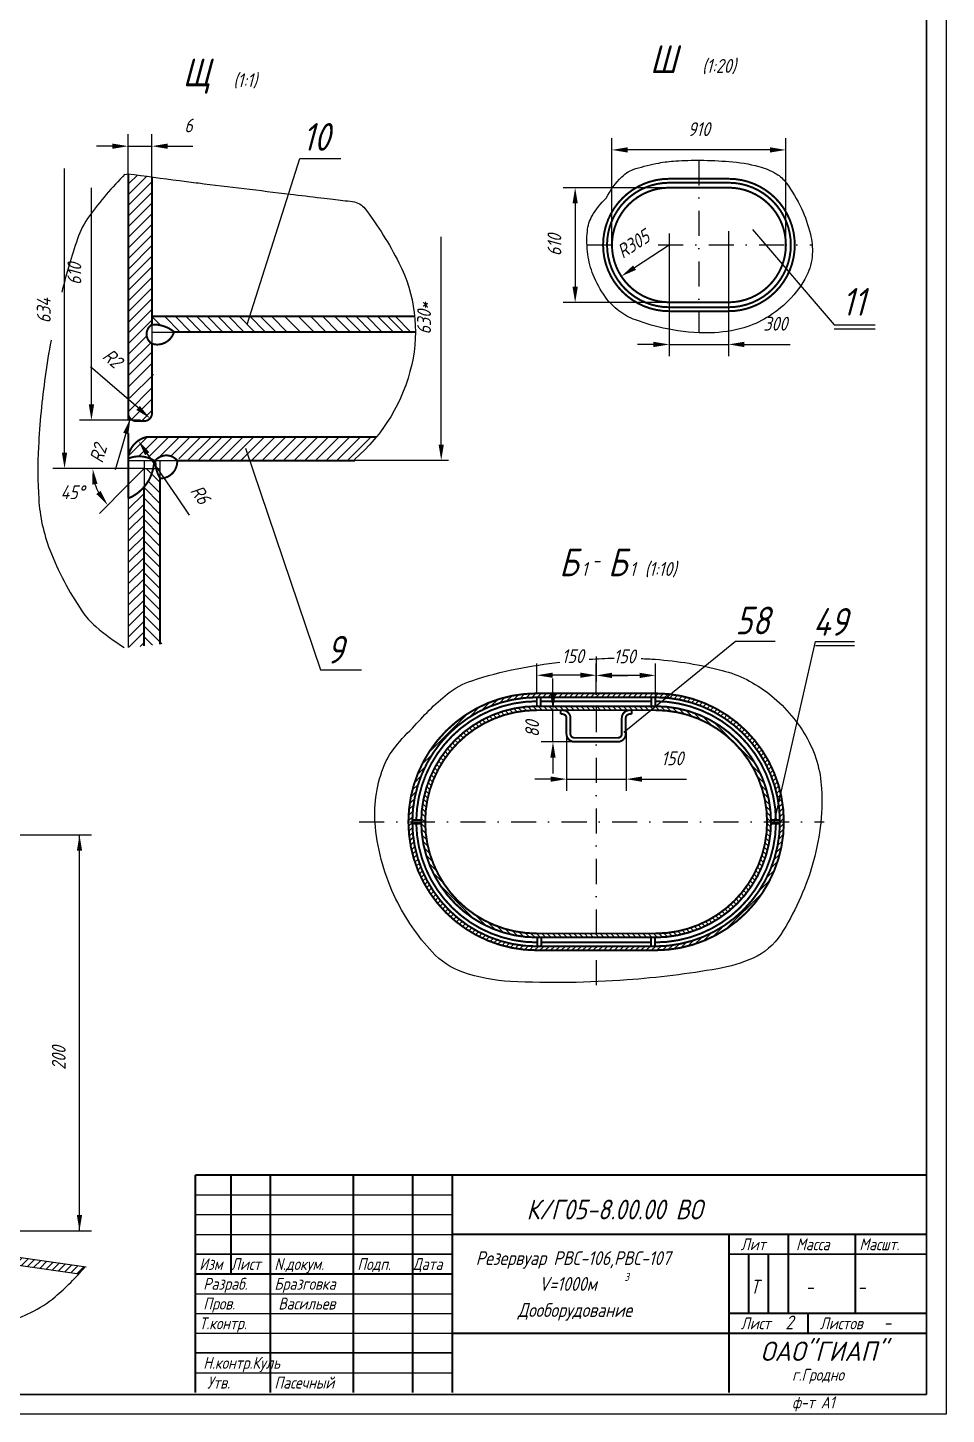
# Model space of a CAD drawing. Extents: x 626 to 1905, y 563 to 1774.
# Drawn here: x 1235.3 to 1467.7, y 563.2 to 914 of the extents above; entities that cross this region are included whole.
import ezdxf
from ezdxf.enums import TextEntityAlignment as Align

# ---------------------------------------------------------------- set-up
doc = ezdxf.new("R2010")
doc.units = 0
doc.header["$LTSCALE"] = 0.5
doc.header["$MEASUREMENT"] = 0
doc.linetypes.add('DASHDOT', pattern=[25.4, 12.7, -6.35, 0, -6.35])
doc.layers.get('0').update_dxf_attribs({"linetype": 'CONTINUOUS'})
doc.layers.get('DEFPOINTS').update_dxf_attribs({"linetype": 'CONTINUOUS'})
doc.styles.add('ROMANC', font='romanc', dxfattribs={"width": 0.8, "oblique": 15, "height": 3.5})
doc.dimstyles.get("Standard").update_dxf_attribs({"dimtxt": 0.18, "dimasz": 0.18, "dimexe": 0.18, "dimexo": 0.0625, "dimgap": 0.09, "dimtad": 0, "dimtih": 1, "dimtoh": 1, "dimdec": 4, "dimzin": 0, "dimtxsty": 'STANDARD', "dimcen": 0.09, "dimazin": 3, "dimtfac": 1, "dimtdec": 4, "dimtofl": 0, "dimtmove": 0, "dimatfit": 3, "dimtolj": 1, "dimtzin": 0})

# ---------------------------------------------------------------- blocks, each defined once
blk = doc.blocks.new('*D90')
at = {"color": 0, "linetype": 'BYBLOCK'}
for p, q in [((1169.28, 636.11), (1169.28, 608.02)), ((1184.28, 636.11), (1184.28, 608.02)), ((1165.28, 611.02), (1161.28, 611.02)), ((1169.28, 611.02), (1184.28, 611.02)), ((1188.28, 611.02), (1192.28, 611.02)), ((1192.28, 611.02), (1199.89, 611.02))]:
    blk.add_line(p, q, dxfattribs=at)
for points in [[(1165.28, 611.69), (1165.28, 610.35), (1169.28, 611.02)], [(1188.28, 611.69), (1188.28, 610.35), (1184.28, 611.02)]]:
    blk.add_solid(points, dxfattribs=at)
at = {"layer": 'DEFPOINTS', "color": 0, "linetype": 'BYBLOCK'}
for p in [(1169.28, 636.11), (1184.28, 636.11), (1184.28, 611.02)]:
    blk.add_point(p, dxfattribs=at)
at = {"color": 0, "linetype": 'BYBLOCK', "style": 'ROMANC', "oblique": 15, "width": 0.8}
blk.add_text('300', height=3.5, dxfattribs=at).set_placement((1196.14, 614.52), align=Align.CENTER)
blk = doc.blocks.new('*X119')
at = {"color": 0}
for p, q in [((1222.22, 652.87), (1222.71, 653.37)), ((1222.52, 651.37), (1224.29, 653.14)), ((1224.09, 651.15), (1225.86, 652.92)), ((1225.66, 650.93), (1227.43, 652.7)), ((1227.24, 650.7), (1229.01, 652.47)), ((1228.81, 650.48), (1230.58, 652.25)), ((1230.38, 650.26), (1232.15, 652.03)), ((1231.95, 650.03), (1233.72, 651.8)), ((1233.53, 649.81), (1235.3, 651.58)), ((1235.1, 649.59), (1236.87, 651.36)), ((1236.67, 649.36), (1238.44, 651.13)), ((1238.24, 649.14), (1240.01, 650.91)), ((1239.82, 648.92), (1241.59, 650.69)), ((1241.39, 648.69), (1243.16, 650.46)), ((1242.96, 648.47), (1244.73, 650.24)), ((1244.54, 648.25), (1246.3, 650.02)), ((1246.11, 648.02), (1247.88, 649.79)), ((1247.68, 647.8), (1249.45, 649.57)), ((1249.25, 647.58), (1251.02, 649.34)), ((1250.83, 647.35), (1252.59, 649.12)), ((1252.4, 647.13), (1254.17, 648.9)), ((1253.97, 646.91), (1255.74, 648.67)), ((1255.54, 646.68), (1257.31, 648.45)), ((1257.12, 646.46), (1258.89, 648.23)), ((1258.69, 646.24), (1260.46, 648)), ((1260.26, 646.01), (1262.03, 647.78)), ((1261.83, 645.79), (1263.6, 647.56)), ((1263.41, 645.57), (1265.18, 647.33)), ((1264.98, 645.34), (1266.75, 647.11)), ((1266.55, 645.12), (1268.32, 646.89)), ((1268.12, 644.89), (1269.89, 646.66)), ((1269.7, 644.67), (1271.47, 646.44))]:
    blk.add_line(p, q, dxfattribs=at)
blk = doc.blocks.new('*D166')
at = {"color": 0, "linetype": 'BYBLOCK'}
for p, q in [((970.43, 699.79), (966.16, 703.5)), ((978.18, 693.05), (970.43, 699.79))]:
    blk.add_line(p, q, dxfattribs=at)
blk.add_solid([(977.74, 692.55), (978.62, 693.56), (981.2, 690.43)], dxfattribs=at)
at = {"layer": 'DEFPOINTS', "color": 0, "linetype": 'BYBLOCK'}
for p in [(979.69, 691.74), (981.2, 690.43)]:
    blk.add_point(p, dxfattribs=at)
at = {"color": 0, "linetype": 'BYBLOCK', "style": 'ROMANC', "oblique": 15, "width": 0.8}
blk.add_text('R2', height=3.5, rotation=319.0042, dxfattribs=at).set_placement((970.55, 704.32), align=Align.CENTER)
blk = doc.blocks.new('*D167')
at = {"color": 0, "linetype": 'BYBLOCK'}
for p, q in [((980.49, 681.49), (987.99, 670.54)), ((987.99, 670.54), (991.13, 665.95))]:
    blk.add_line(p, q, dxfattribs=at)
blk.add_solid([(979.94, 681.11), (981.04, 681.87), (978.23, 684.79)], dxfattribs=at)
at = {"layer": 'DEFPOINTS', "color": 0, "linetype": 'BYBLOCK'}
for p in [(978.23, 684.79), (981.62, 679.84)]:
    blk.add_point(p, dxfattribs=at)
at = {"color": 0, "linetype": 'BYBLOCK', "style": 'ROMANC', "oblique": 15, "width": 0.8}
blk.add_text('R6', height=3.5, rotation=304.4027, dxfattribs=at).set_placement((992.48, 670.18), align=Align.CENTER)
blk = doc.blocks.new('*D190')
at = {"color": 0, "linetype": 'BYBLOCK'}
for p, q in [((1354.57, 874.76), (1354.57, 884.74)), ((1360.61, 873.95), (1360.61, 884.74)), ((1350.57, 881.74), (1346.57, 881.74)), ((1354.57, 881.74), (1360.61, 881.74)), ((1364.61, 881.74), (1368.61, 881.74)), ((1368.61, 881.74), (1370.98, 881.74))]:
    blk.add_line(p, q, dxfattribs=at)
for points in [[(1350.57, 882.41), (1350.57, 881.07), (1354.57, 881.74)], [(1364.61, 882.41), (1364.61, 881.07), (1360.61, 881.74)]]:
    blk.add_solid(points, dxfattribs=at)
at = {"layer": 'DEFPOINTS', "color": 0, "linetype": 'BYBLOCK'}
for p in [(1360.61, 881.74), (1354.57, 874.76), (1360.61, 873.95)]:
    blk.add_point(p, dxfattribs=at)
at = {"color": 0, "linetype": 'BYBLOCK', "style": 'ROMANC', "oblique": 15, "width": 0.8}
blk.add_text('6', height=3.5, dxfattribs=at).set_placement((1369.84, 885.24), align=Align.CENTER)
blk = doc.blocks.new('*X201')
at = {"color": 0}
for p, q in [((1353.89, 739.41), (1353.12, 740.18)), ((1354.87, 739.77), (1354.09, 740.55)), ((1355.89, 740.1), (1355.09, 740.9)), ((1356.94, 740.4), (1356.13, 741.21)), ((1358.03, 740.66), (1357.19, 741.49)), ((1359.15, 740.88), (1358.29, 741.74)), ((1360.31, 741.07), (1359.43, 741.95)), ((1361.52, 741.21), (1360.61, 742.11)), ((1362.78, 741.29), (1361.84, 742.24)), ((1364.1, 741.32), (1363.11, 742.31)), ((1365.44, 741.32), (1364.44, 742.32)), ((1366.79, 741.32), (1365.79, 742.32)), ((1368.14, 741.32), (1367.14, 742.32)), ((1369.48, 741.32), (1368.48, 742.32)), ((1370.83, 741.32), (1369.83, 742.32)), ((1372.18, 741.32), (1371.18, 742.32)), ((1373.53, 741.32), (1372.53, 742.32)), ((1374.87, 741.32), (1373.87, 742.32)), ((1376.22, 741.32), (1375.22, 742.32)), ((1377.57, 741.32), (1376.57, 742.32)), ((1378.91, 741.32), (1377.91, 742.32)), ((1380.26, 741.32), (1379.26, 742.32)), ((1381.61, 741.32), (1380.61, 742.32)), ((1382.95, 741.32), (1381.95, 742.32)), ((1384.3, 741.32), (1383.3, 742.32)), ((1385.65, 741.32), (1384.65, 742.32)), ((1387, 741.32), (1386, 742.32)), ((1388.34, 741.32), (1387.34, 742.32)), ((1389.69, 741.32), (1388.69, 742.32)), ((1391.04, 741.32), (1390.04, 742.32)), ((1392.38, 741.32), (1391.38, 742.32)), ((1393.73, 741.32), (1392.73, 742.32)), ((1395.09, 741.31), (1394.08, 742.32)), ((1396.53, 741.22), (1395.46, 742.29)), ((1398.05, 741.05), (1396.91, 742.19)), ((1399.67, 740.77), (1398.44, 742)), ((1401.43, 740.36), (1400.08, 741.71)), ((1403.37, 739.77), (1401.86, 741.28)), ((1405.6, 738.89), (1403.81, 740.67)), ((1347.76, 736.11), (1347.04, 736.82)), ((1348.56, 736.66), (1347.84, 737.38)), ((1349.38, 737.18), (1348.66, 737.91)), ((1350.23, 737.68), (1349.5, 738.41)), ((1351.11, 738.15), (1350.37, 738.89)), ((1352.01, 738.6), (1351.26, 739.35)), ((1352.93, 739.02), (1352.17, 739.78)), ((1408.36, 737.47), (1406.05, 739.78)), ((1419.41, 727.77), (1408.82, 738.36)), ((1344.11, 733.02), (1343.4, 733.73)), ((1344.8, 733.68), (1344.09, 734.39)), ((1345.5, 734.32), (1344.79, 735.03)), ((1346.23, 734.94), (1345.52, 735.65)), ((1346.98, 735.54), (1346.27, 736.25)), ((1415.59, 732.94), (1413.98, 734.55)), ((1341.04, 729.36), (1340.32, 730.08)), ((1341.6, 730.14), (1340.89, 730.85)), ((1342.2, 730.9), (1341.49, 731.61)), ((1342.81, 731.63), (1342.1, 732.34)), ((1343.45, 732.34), (1342.74, 733.04)), ((1339, 726.01), (1338.26, 726.75)), ((1339.47, 726.88), (1338.74, 727.62)), ((1339.97, 727.74), (1339.24, 728.46)), ((1340.49, 728.56), (1339.77, 729.28)), ((1420.82, 725.01), (1418.51, 727.32)), ((1337.39, 722.23), (1336.61, 723.01)), ((1337.75, 723.22), (1336.98, 723.99)), ((1338.14, 724.18), (1337.38, 724.94)), ((1338.56, 725.11), (1337.81, 725.86)), ((1421.71, 722.77), (1419.93, 724.56)), ((1336.51, 719.07), (1335.68, 719.91)), ((1336.77, 720.16), (1335.95, 720.97)), ((1337.06, 721.21), (1336.27, 722.01)), ((1422.32, 720.81), (1420.81, 722.33)), ((1422.75, 719.04), (1421.4, 720.39)), ((1335.98, 715.56), (1335.07, 716.47)), ((1336.11, 716.78), (1335.23, 717.66)), ((1336.29, 717.94), (1335.43, 718.8)), ((1423.05, 717.4), (1421.82, 718.63)), ((1423.23, 715.86), (1422.09, 717)), ((1335.77, 713.07), (1334.88, 713.96)), ((1335.89, 714.3), (1334.95, 715.24)), ((1423.34, 714.41), (1422.26, 715.49)), ((1423.33, 713.07), (1422.35, 714.05))]:
    blk.add_line(p, q, dxfattribs=at)
blk = doc.blocks.new('*X202')
at = {"color": 0}
for p, q in [((1335.91, 711.59), (1334.87, 712.63)), ((1335.87, 712.98), (1335.77, 713.07)), ((1423.34, 711.72), (1422.36, 712.69)), ((1423.37, 713.04), (1423.33, 713.07)), ((1336.02, 710.13), (1334.93, 711.23)), ((1336.23, 708.58), (1335.06, 709.75)), ((1422.94, 708.08), (1422.06, 708.95)), ((1423.12, 709.25), (1422.21, 710.15)), ((1423.25, 710.46), (1422.32, 711.39)), ((1336.55, 706.91), (1335.28, 708.18)), ((1337.02, 705.09), (1335.62, 706.49)), ((1422.17, 704.8), (1421.36, 705.61)), ((1422.46, 705.86), (1421.63, 706.69)), ((1422.72, 706.95), (1421.87, 707.8)), ((1337.7, 703.06), (1336.1, 704.66)), ((1338.73, 700.69), (1336.8, 702.61)), ((1420.7, 700.88), (1419.95, 701.64)), ((1421.11, 701.82), (1420.35, 702.59)), ((1421.5, 702.78), (1420.72, 703.56)), ((1421.85, 703.78), (1421.06, 704.57)), ((1340.51, 697.56), (1337.84, 700.23)), ((1418.81, 697.39), (1418.08, 698.12)), ((1419.32, 698.23), (1418.59, 698.96)), ((1419.81, 699.09), (1419.07, 699.82)), ((1420.27, 699.97), (1419.52, 700.72)), ((1348.16, 688.56), (1339.6, 697.12)), ((1416.53, 694.28), (1415.82, 694.99)), ((1417.13, 695.02), (1416.42, 695.74)), ((1417.71, 695.79), (1417, 696.51)), ((1418.27, 696.58), (1417.55, 697.3)), ((1413.18, 690.89), (1412.47, 691.6)), ((1413.9, 691.53), (1413.19, 692.23)), ((1414.59, 692.18), (1413.88, 692.89)), ((1415.26, 692.86), (1414.55, 693.57)), ((1415.9, 693.56), (1415.2, 694.27)), ((1351.27, 686.8), (1348.6, 689.47)), ((1353.66, 685.76), (1351.73, 687.68)), ((1407.55, 687.09), (1406.81, 687.84)), ((1408.43, 687.56), (1407.69, 688.3)), ((1409.28, 688.06), (1408.55, 688.79)), ((1410.1, 688.58), (1409.38, 689.3)), ((1410.91, 689.12), (1410.19, 689.84)), ((1411.69, 689.69), (1410.97, 690.41)), ((1412.45, 690.28), (1411.74, 690.99)), ((1355.7, 685.06), (1354.1, 686.66)), ((1357.54, 684.58), (1356.13, 685.98)), ((1359.22, 684.24), (1357.95, 685.51)), ((1360.79, 684.01), (1359.62, 685.19)), ((1362.27, 683.88), (1361.17, 684.98)), ((1363.67, 683.83), (1362.63, 684.86)), ((1365.02, 683.82), (1364.02, 684.83)), ((1366.37, 683.82), (1365.37, 684.82)), ((1367.71, 683.82), (1366.71, 684.82)), ((1369.06, 683.82), (1368.06, 684.82)), ((1370.41, 683.82), (1369.41, 684.82)), ((1371.76, 683.82), (1370.76, 684.82)), ((1373.1, 683.82), (1372.1, 684.82)), ((1374.45, 683.82), (1373.45, 684.82)), ((1375.8, 683.82), (1374.8, 684.82)), ((1377.14, 683.82), (1376.14, 684.82)), ((1378.49, 683.82), (1377.49, 684.82)), ((1379.12, 684.55), (1378.84, 684.82)), ((1379.84, 683.82), (1379.12, 684.55)), ((1381.18, 683.82), (1380.18, 684.82)), ((1382.53, 683.82), (1381.53, 684.82)), ((1383.88, 683.82), (1382.88, 684.82)), ((1385.23, 683.82), (1384.23, 684.82)), ((1386.57, 683.82), (1385.57, 684.82)), ((1387.92, 683.82), (1386.92, 684.82)), ((1389.27, 683.82), (1388.27, 684.82)), ((1390.61, 683.82), (1389.61, 684.82)), ((1391.96, 683.82), (1390.96, 684.82)), ((1393.31, 683.82), (1392.31, 684.82)), ((1394.65, 683.83), (1393.66, 684.82)), ((1395.95, 683.88), (1394.99, 684.84)), ((1397.19, 683.99), (1396.27, 684.91)), ((1398.38, 684.14), (1397.49, 685.03)), ((1399.54, 684.33), (1398.67, 685.19)), ((1400.65, 684.56), (1399.81, 685.4)), ((1401.73, 684.83), (1400.91, 685.65)), ((1402.77, 685.14), (1401.97, 685.94)), ((1403.79, 685.47), (1403, 686.26)), ((1404.77, 685.83), (1404, 686.61)), ((1405.72, 686.23), (1404.96, 686.99)), ((1406.65, 686.65), (1405.9, 687.4))]:
    blk.add_line(p, q, dxfattribs=at)
blk = doc.blocks.new('*X203')
at = {"color": 0}
for p, q in [((1425.58, 711.65), (1426.61, 712.68)), ((1425.62, 713.03), (1425.66, 713.07)), ((1425.31, 708.69), (1426.45, 709.83)), ((1425.49, 710.21), (1426.57, 711.29)), ((1424.65, 705.33), (1425.98, 706.66)), ((1425.04, 707.07), (1426.26, 708.29)), ((1423.35, 701.33), (1425.02, 703)), ((1424.11, 703.44), (1425.57, 704.91)), ((1420.36, 695.66), (1423.12, 698.42)), ((1422.23, 698.88), (1424.24, 700.88)), ((1411.97, 685.92), (1421.27, 695.22)), ((1406.31, 682.95), (1408.32, 684.96)), ((1408.77, 684.07), (1411.54, 686.83)), ((1379.12, 681.35), (1379.34, 681.57)), ((1379.69, 680.57), (1380.69, 681.57)), ((1381.03, 680.57), (1382.03, 681.57)), ((1382.38, 680.57), (1383.38, 681.57)), ((1383.73, 680.57), (1384.73, 681.57)), ((1385.08, 680.57), (1386.08, 681.57)), ((1386.42, 680.57), (1387.42, 681.57)), ((1387.77, 680.57), (1388.77, 681.57)), ((1389.12, 680.57), (1390.12, 681.57)), ((1390.46, 680.57), (1391.46, 681.57)), ((1391.81, 680.57), (1392.81, 681.57)), ((1393.16, 680.57), (1394.16, 681.57)), ((1394.51, 680.58), (1395.54, 681.61)), ((1395.9, 680.62), (1396.98, 681.71)), ((1397.36, 680.74), (1398.51, 681.88)), ((1398.9, 680.93), (1400.12, 682.15)), ((1400.53, 681.21), (1401.86, 682.54)), ((1402.28, 681.62), (1403.75, 683.08)), ((1404.19, 682.17), (1405.86, 683.84))]:
    blk.add_line(p, q, dxfattribs=at)
blk = doc.blocks.new('*X204')
at = {"color": 0}
for p, q in [((1379.12, 744.66), (1380.03, 745.57)), ((1380.38, 744.57), (1381.38, 745.57)), ((1381.72, 744.57), (1382.72, 745.57)), ((1383.07, 744.57), (1384.07, 745.57)), ((1384.42, 744.57), (1385.42, 745.57)), ((1385.77, 744.57), (1386.77, 745.57)), ((1387.11, 744.57), (1388.11, 745.57)), ((1388.46, 744.57), (1389.46, 745.57)), ((1389.81, 744.57), (1390.81, 745.57)), ((1391.15, 744.57), (1392.15, 745.57)), ((1392.5, 744.57), (1393.5, 745.57)), ((1393.85, 744.57), (1394.84, 745.57)), ((1395.18, 744.56), (1396.13, 745.51)), ((1396.45, 744.49), (1397.38, 745.41)), ((1397.69, 744.37), (1398.58, 745.27)), ((1398.87, 744.21), (1399.74, 745.08)), ((1400.02, 744.02), (1400.87, 744.87)), ((1401.14, 743.78), (1401.97, 744.61)), ((1402.22, 743.52), (1403.03, 744.33)), ((1403.27, 743.22), (1404.06, 744.02)), ((1404.28, 742.89), (1405.07, 743.67)), ((1405.28, 742.53), (1406.05, 743.31)), ((1406.24, 742.15), (1407, 742.91)), ((1407.18, 741.74), (1407.93, 742.49)), ((1408.09, 741.31), (1408.84, 742.05)), ((1408.98, 740.85), (1409.72, 741.59)), ((1409.85, 740.37), (1410.58, 741.1)), ((1410.69, 739.86), (1411.41, 740.59)), ((1411.51, 739.34), (1412.23, 740.06)), ((1412.31, 738.79), (1413.03, 739.51)), ((1413.09, 738.22), (1413.8, 738.94)), ((1413.85, 737.63), (1414.56, 738.34)), ((1414.58, 737.02), (1415.29, 737.73)), ((1415.3, 736.39), (1416.01, 737.1)), ((1415.99, 735.74), (1416.7, 736.45)), ((1416.67, 735.07), (1417.38, 735.77)), ((1417.32, 734.38), (1418.03, 735.08)), ((1417.96, 733.66), (1418.67, 734.37)), ((1418.57, 732.93), (1419.28, 733.64)), ((1419.17, 732.18), (1419.88, 732.89)), ((1419.74, 731.4), (1420.45, 732.12)), ((1420.29, 730.6), (1421.01, 731.33)), ((1420.82, 729.79), (1421.54, 730.51)), ((1421.33, 728.95), (1422.06, 729.68)), ((1421.81, 728.09), (1422.55, 728.82)), ((1422.27, 727.2), (1423.02, 727.94)), ((1422.71, 726.29), (1423.46, 727.04)), ((1423.12, 725.36), (1423.88, 726.12)), ((1423.51, 724.4), (1424.28, 725.17)), ((1423.87, 723.41), (1424.66, 724.2)), ((1424.21, 722.4), (1425, 723.19)), ((1424.51, 721.36), (1425.32, 722.17)), ((1424.78, 720.28), (1425.61, 721.11)), ((1425.02, 719.17), (1425.87, 720.02)), ((1425.22, 718.03), (1426.09, 718.9)), ((1425.39, 716.85), (1426.28, 717.74)), ((1425.51, 715.62), (1426.43, 716.54)), ((1425.59, 714.35), (1426.54, 715.3)), ((1425.66, 713.07), (1426.6, 714.02))]:
    blk.add_line(p, q, dxfattribs=at)
blk = doc.blocks.new('*X205')
at = {"color": 0}
for p, q in [((1352.6, 742.4), (1354.25, 744.04)), ((1354.69, 743.13), (1356.14, 744.58)), ((1356.56, 743.65), (1357.87, 744.97)), ((1358.28, 744.03), (1359.49, 745.24)), ((1359.89, 744.29), (1361.02, 745.43)), ((1361.4, 744.46), (1362.48, 745.53)), ((1362.84, 744.55), (1363.86, 745.57)), ((1364.21, 744.57), (1365.21, 745.57)), ((1365.56, 744.57), (1366.56, 745.57)), ((1366.91, 744.57), (1367.91, 745.57)), ((1368.25, 744.57), (1369.25, 745.57)), ((1369.6, 744.57), (1370.6, 745.57)), ((1370.95, 744.57), (1371.95, 745.57)), ((1372.29, 744.57), (1373.29, 745.57)), ((1373.64, 744.57), (1374.64, 745.57)), ((1374.99, 744.57), (1375.99, 745.57)), ((1376.34, 744.57), (1377.34, 745.57)), ((1377.68, 744.57), (1378.68, 745.57)), ((1379.03, 744.57), (1379.12, 744.66)), ((1336.71, 730.54), (1346.65, 740.48)), ((1347.09, 739.58), (1349.73, 742.22)), ((1350.19, 741.33), (1352.15, 743.29)), ((1334.97, 727.46), (1337.61, 730.1)), ((1333.9, 725.04), (1335.86, 727)), ((1333.15, 722.94), (1334.8, 724.59)), ((1332.22, 719.32), (1333.54, 720.64)), ((1332.61, 721.06), (1334.06, 722.51)), ((1331.66, 714.71), (1332.73, 715.79)), ((1331.76, 716.17), (1332.9, 717.31)), ((1331.95, 717.7), (1333.16, 718.91)), ((1331.62, 713.33), (1332.64, 714.35))]:
    blk.add_line(p, q, dxfattribs=at)
blk = doc.blocks.new('*X206')
at = {"color": 0}
for p, q in [((1331.63, 712), (1332.62, 712.98)), ((1331.7, 710.72), (1332.65, 711.66)), ((1331.82, 709.48), (1332.73, 710.4)), ((1331.97, 708.29), (1332.86, 709.18)), ((1332.16, 707.14), (1333.03, 708)), ((1332.39, 706.02), (1333.24, 706.86)), ((1332.65, 704.93), (1333.48, 705.76)), ((1332.95, 703.88), (1333.75, 704.69)), ((1333.27, 702.85), (1334.06, 703.65)), ((1333.62, 701.85), (1334.4, 702.64)), ((1333.99, 700.88), (1334.76, 701.65)), ((1334.39, 699.94), (1335.15, 700.7)), ((1334.82, 699.01), (1335.57, 699.77)), ((1335.26, 698.12), (1336.01, 698.86)), ((1335.74, 697.24), (1336.47, 697.98)), ((1336.23, 696.39), (1336.96, 697.12)), ((1336.74, 695.55), (1337.47, 696.28)), ((1337.28, 694.74), (1338, 695.46)), ((1337.84, 693.95), (1338.55, 694.67)), ((1338.42, 693.18), (1339.13, 693.9)), ((1339.01, 692.43), (1339.72, 693.15)), ((1339.63, 691.71), (1340.34, 692.41)), ((1340.27, 691), (1340.98, 691.7)), ((1340.93, 690.31), (1341.63, 691.01)), ((1341.6, 689.64), (1342.31, 690.34)), ((1342.3, 688.99), (1343.01, 689.69)), ((1343.02, 688.36), (1343.73, 689.07)), ((1343.75, 687.75), (1344.46, 688.46)), ((1344.51, 687.16), (1345.22, 687.87)), ((1345.29, 686.59), (1346, 687.3)), ((1346.09, 686.04), (1346.81, 686.76)), ((1346.9, 685.51), (1347.63, 686.23)), ((1347.74, 685), (1348.48, 685.73)), ((1348.61, 684.52), (1349.34, 685.25)), ((1349.49, 684.05), (1350.24, 684.8)), ((1350.4, 683.61), (1351.15, 684.37)), ((1351.33, 683.2), (1352.09, 683.96)), ((1352.28, 682.81), (1353.06, 683.58)), ((1353.27, 682.44), (1354.05, 683.23)), ((1354.27, 682.1), (1355.07, 682.9)), ((1355.31, 681.79), (1356.12, 682.61)), ((1356.38, 681.51), (1357.21, 682.34)), ((1357.47, 681.26), (1358.33, 682.11)), ((1358.61, 681.05), (1359.48, 681.92)), ((1359.77, 680.87), (1360.67, 681.76)), ((1360.98, 680.73), (1361.91, 681.65)), ((1362.23, 680.63), (1363.19, 681.59)), ((1363.53, 680.58), (1364.52, 681.57)), ((1364.87, 680.57), (1365.87, 681.57)), ((1366.22, 680.57), (1367.22, 681.57)), ((1367.56, 680.57), (1368.56, 681.57)), ((1368.91, 680.57), (1369.91, 681.57)), ((1370.26, 680.57), (1371.26, 681.57)), ((1371.61, 680.57), (1372.61, 681.57)), ((1372.95, 680.57), (1373.95, 681.57)), ((1374.3, 680.57), (1375.3, 681.57)), ((1375.65, 680.57), (1376.65, 681.57)), ((1376.99, 680.57), (1377.99, 681.57)), ((1378.34, 680.57), (1379.12, 681.35))]:
    blk.add_line(p, q, dxfattribs=at)
blk = doc.blocks.new('*D207')
at = {"color": 0, "linetype": 'BYBLOCK'}
for p, q in [((1379.12, 745.58), (1379.12, 753.12)), ((1394.12, 744.57), (1394.12, 753.12)), ((1390.12, 750.12), (1383.12, 750.12))]:
    blk.add_line(p, q, dxfattribs=at)
for points in [[(1383.12, 750.79), (1383.12, 749.45), (1379.12, 750.12)], [(1390.12, 750.79), (1390.12, 749.45), (1394.12, 750.12)]]:
    blk.add_solid(points, dxfattribs=at)
at = {"layer": 'DEFPOINTS', "color": 0, "linetype": 'BYBLOCK'}
for p in [(1379.12, 750.12), (1379.12, 745.58), (1394.12, 744.57)]:
    blk.add_point(p, dxfattribs=at)
at = {"color": 0, "linetype": 'BYBLOCK', "style": 'ROMANC', "oblique": 15, "width": 0.8}
blk.add_text('150', height=3.5, dxfattribs=at).set_placement((1386.31, 753.18), align=Align.CENTER)
blk = doc.blocks.new('*D208')
at = {"color": 0, "linetype": 'BYBLOCK'}
for p, q in [((1364.12, 745.58), (1364.12, 753.16)), ((1379.12, 745.58), (1379.12, 753.16)), ((1375.12, 750.16), (1368.12, 750.16))]:
    blk.add_line(p, q, dxfattribs=at)
for points in [[(1368.12, 750.83), (1368.12, 749.5), (1364.12, 750.16)], [(1375.12, 750.83), (1375.12, 749.5), (1379.12, 750.16)]]:
    blk.add_solid(points, dxfattribs=at)
at = {"layer": 'DEFPOINTS', "color": 0, "linetype": 'BYBLOCK'}
for p in [(1364.12, 750.16), (1364.12, 745.58), (1379.12, 745.58)]:
    blk.add_point(p, dxfattribs=at)
at = {"color": 0, "linetype": 'BYBLOCK', "style": 'ROMANC', "oblique": 15, "width": 0.8}
blk.add_text('150', height=3.5, dxfattribs=at).set_placement((1373.2, 753.24), align=Align.CENTER)
blk = doc.blocks.new('*D210')
at = {"color": 0, "linetype": 'BYBLOCK'}
for p, q in [((1368.2, 745.33), (1368.2, 749.33)), ((1379.12, 741.33), (1365.2, 741.33)), ((1368.2, 733.32), (1368.2, 741.33)), ((1379.12, 733.32), (1365.2, 733.32)), ((1368.2, 729.32), (1368.2, 725.32))]:
    blk.add_line(p, q, dxfattribs=at)
for points in [[(1367.53, 745.33), (1368.87, 745.33), (1368.2, 741.33)], [(1367.53, 729.32), (1368.87, 729.32), (1368.2, 733.32)]]:
    blk.add_solid(points, dxfattribs=at)
at = {"layer": 'DEFPOINTS', "color": 0, "linetype": 'BYBLOCK'}
for p in [(1368.2, 741.33), (1379.12, 741.33), (1379.12, 733.32)]:
    blk.add_point(p, dxfattribs=at)
at = {"color": 0, "linetype": 'BYBLOCK', "style": 'ROMANC', "oblique": 15, "width": 0.8}
blk.add_text('80', height=3.5, rotation=90, dxfattribs=at).set_placement((1364.7, 736.58), align=Align.CENTER)
blk = doc.blocks.new('*D209')
at = {"color": 0, "linetype": 'BYBLOCK'}
for p, q in [((1371.65, 735.94), (1371.65, 720.88)), ((1386.71, 735.94), (1386.71, 720.88)), ((1367.65, 723.88), (1363.65, 723.88)), ((1371.65, 723.88), (1386.71, 723.88)), ((1390.71, 723.88), (1394.71, 723.88)), ((1394.71, 723.88), (1401.97, 723.88))]:
    blk.add_line(p, q, dxfattribs=at)
for points in [[(1367.65, 724.54), (1367.65, 723.21), (1371.65, 723.88)], [(1390.71, 724.54), (1390.71, 723.21), (1386.71, 723.88)]]:
    blk.add_solid(points, dxfattribs=at)
at = {"layer": 'DEFPOINTS', "color": 0, "linetype": 'BYBLOCK'}
for p in [(1371.65, 735.94), (1386.71, 735.94), (1386.71, 723.88)]:
    blk.add_point(p, dxfattribs=at)
at = {"color": 0, "linetype": 'BYBLOCK', "style": 'ROMANC', "oblique": 15, "width": 0.8}
blk.add_text('150', height=3.5, dxfattribs=at).set_placement((1398.39, 727.38), align=Align.CENTER)

msp = doc.modelspace()

# ---------------------------------------------------------------- linework, layer by layer
for p, q in [((1467.71, 1157.2), (1467.71, 563.2)), ((1290.79303, 838.93159), (1304.186, 880.87)), ((1304.186, 880.87), (1314.536, 880.87)), ((1259.826, 876.88), (1260.836, 877.04)), ((1418.677, 862.906), (1439.377, 838.776)), ((1397.627, 861.876), (1397.627, 855.026)), ((1412.607, 862.526), (1412.607, 853.726)), ((1266.746, 839.92263), (1266.746, 834.01737)), ((1439.377, 838.776), (1449.727, 838.776)), ((1266.746, 836.96), (1272.34273, 836.96)), ((1439.377, 837.776), (1449.727, 837.776)), ((1290.386, 807.6), (1309.356, 751.57)), ((1260.746, 804.46), (1264.746, 804.46)), ((1260.746, 804.46), (1267.706, 804.46)), ((1260.746, 804.46), (1274.00649, 804.46)), ((1264.746, 804.46), (1264.746, 796.01)), ((1268.746, 804.46), (1268.746, 800.08149)), ((1264.776, 802.44), (1255.756, 802.44)), ((1264.746, 802.46), (1260.746, 798.42016)), ((1264.746, 802.46), (1268.746, 802.46)), ((1260.746, 795.44), (1260.746, 757.19516)), ((1386.111, 735.783), (1414.387, 758.802)), ((1414.387, 758.802), (1424.395, 758.802)), ((1424.228, 713.132), (1434.631, 758.713)), ((1434.631, 758.713), (1444.5, 758.713)), ((1434.631, 757.713), (1444.5, 757.713)), ((1309.356, 751.57), (1319.716, 751.57)), ((1277.71, 618.7), (1342.71, 618.7)), ((1277.71, 613.7), (1342.71, 613.7)), ((1277.71, 608.7), (1342.71, 608.7)), ((1200.365, 605.55737), (1248.27802, 598.75019)), ((1212.90938, 605.79523), (1250.11, 600.51)), ((1277.71, 593.7), (1342.71, 593.7)), ((1277.71, 588.7), (1342.71, 588.7)), ((1277.71, 583.7), (1462.71, 583.7)), ((1277.71, 578.7), (1342.71, 578.7)), ((1342.71, 578.7), (1277.71, 578.7)), ((1277.71, 578.7), (1342.71, 578.7)), ((1277.71, 573.7), (1342.71, 573.7)), ((1467.71, 563.2), (626.71, 563.2)), ((1467.71, 563.2), (1467.71, 563.2))]:
    msp.add_line(p, q)
at = {"color": 0, "linetype": 'BYBLOCK'}
for p, q in [((1383.127, 859.006), (1383.127, 886.056)), ((1427.127, 859.006), (1427.127, 886.056)), ((1423.127, 883.056), (1387.127, 883.056)), ((1244.616, 806.44), (1244.616, 878.33)), ((1251.426, 818.67), (1251.426, 873.47)), ((1405.127, 873.506), (1370.817, 873.506)), ((1373.817, 869.506), (1373.817, 848.436)), ((1339.926, 808.53), (1339.926, 861.11)), ((1388.8324, 853.2697), (1397.627, 859.006)), ((1405.117, 844.436), (1370.817, 844.436)), ((1296.746, 836.96), (1312.136, 836.96)), ((1263.866, 814.67), (1248.426, 814.67)), ((1261.25323, 815.21081), (1259.00215, 807.53405)), ((1259.00215, 807.53405), (1257.40974, 802.10352)), ((1318.106, 804.53), (1341.736, 804.53)), ((1260.746, 802.44), (1241.616, 802.44)), ((1255.756, 802.44), (1248.70737, 802.44)), ((1260.746, 798.42016), (1253.45544, 791.05699)), ((1379.117, 745.575), (1379.117, 753.12)), ((1383.117, 750.12), (1387.117, 750.12)), ((1186.115, 709.802), (1251.4, 709.802)), ((1248.4, 609.602), (1248.4, 709.802)), ((1248.4, 673.13), (1248.4, 705.742)), ((1186.115, 609.602), (1251.4, 609.602))]:
    msp.add_line(p, q, dxfattribs=at)
at = {"linetype": 'DASHDOT'}
for p, q in [((1405.127, 880.4442), (1405.127, 836.80718)), ((1376.8093, 859.006), (1387.517, 859.006)), ((1394.797, 859.006), (1433.76981, 859.006)), ((1379.117, 754.889), (1379.117, 669)), ((1319.18, 713.075), (1436.793, 713.075))]:
    msp.add_line(p, q, dxfattribs=at)
at = {"color": 0}
for p, q in [((1261.006, 874.6484), (1263.06168, 876.70408)), ((1261.006, 871.95432), (1265.43804, 876.38637)), ((1261.006, 869.26025), (1266.746, 875.00025)), ((1261.006, 866.56617), (1266.746, 872.30617)), ((1261.006, 863.87209), (1266.746, 869.61209)), ((1261.006, 861.17802), (1266.746, 866.91802)), ((1261.006, 858.48394), (1266.746, 864.22394)), ((1261.006, 855.78986), (1266.746, 861.52986)), ((1261.006, 853.09579), (1266.746, 858.83579)), ((1261.006, 850.40171), (1266.746, 856.14171)), ((1261.006, 847.70763), (1266.746, 853.44763)), ((1261.006, 845.01355), (1266.746, 850.75355)), ((1261.006, 842.31948), (1266.746, 848.05948)), ((1261.006, 839.6254), (1266.746, 845.3654)), ((1261.006, 836.93132), (1266.746, 842.67132)), ((1261.006, 834.23725), (1266.746, 839.97725)), ((1268.9808, 838.67529), (1266.746, 840.91008)), ((1273.90608, 836.96), (1269.90608, 840.96)), ((1276.60016, 836.96), (1272.60016, 840.96)), ((1279.29424, 836.96), (1275.29424, 840.96)), ((1281.98831, 836.96), (1277.98831, 840.96)), ((1284.68239, 836.96), (1280.68239, 840.96)), ((1287.37647, 836.96), (1283.37647, 840.96)), ((1290.07054, 836.96), (1286.07054, 840.96)), ((1292.76462, 836.96), (1288.76462, 840.96)), ((1295.4587, 836.96), (1291.4587, 840.96)), ((1298.15277, 836.96), (1294.15277, 840.96)), ((1300.98277, 836.96), (1296.98277, 840.96)), ((1304.30277, 836.96), (1300.30277, 840.96)), ((1307.74277, 836.96), (1303.74277, 840.96)), ((1310.81277, 836.96), (1306.81277, 840.96)), ((1313.88277, 836.96), (1309.88277, 840.96)), ((1316.95277, 836.96), (1312.95277, 840.96)), ((1319.63277, 836.96), (1315.63277, 840.96)), ((1322.31277, 836.96), (1318.31277, 840.96)), ((1324.99277, 836.96), (1320.99277, 840.96)), ((1327.83277, 836.96), (1323.83277, 840.96)), ((1330.35277, 836.96), (1326.35277, 840.96)), ((1332.24277, 836.96), (1328.24277, 840.96)), ((1261.006, 831.54317), (1265.36406, 835.90123)), ((1260.746, 828.58909), (1266.42514, 834.26824)), ((1260.746, 825.89502), (1266.746, 831.89502)), ((1260.746, 823.01502), (1266.746, 829.01502)), ((1261.096, 820.27502), (1267.096, 826.27502)), ((1260.676, 816.83502), (1266.676, 822.83502)), ((1261.656, 814.93502), (1266.746, 820.02502)), ((1264.06098, 814.46), (1266.746, 817.14502)), ((1260.77187, 805.62827), (1265.6036, 810.46)), ((1263.36896, 805.53128), (1268.29767, 810.46)), ((1265.71673, 805.18498), (1270.99175, 810.46)), ((1267.68583, 804.46), (1273.68583, 810.46)), ((1271.66488, 805.74497), (1276.37991, 810.46)), ((1273.54624, 804.93226), (1279.07398, 810.46)), ((1275.76806, 804.46), (1281.76806, 810.46)), ((1278.46214, 804.46), (1284.46214, 810.46)), ((1281.15621, 804.46), (1287.15621, 810.46)), ((1283.85029, 804.46), (1289.85029, 810.46)), ((1286.54437, 804.46), (1292.54437, 810.46)), ((1289.23844, 804.46), (1295.23844, 810.46)), ((1291.93252, 804.46), (1297.93252, 810.46)), ((1294.6266, 804.46), (1300.6266, 810.46)), ((1297.32067, 804.46), (1303.32067, 810.46)), ((1300.01475, 804.46), (1306.01475, 810.46)), ((1302.70883, 804.46), (1308.70883, 810.46)), ((1305.4029, 804.46), (1311.4029, 810.46)), ((1308.09698, 804.46), (1314.09698, 810.46)), ((1310.79106, 804.46), (1316.79106, 810.46)), ((1313.48513, 804.46), (1319.48513, 810.46)), ((1316.17921, 804.46), (1322.17921, 810.46)), ((1266.66051, 801.10034), (1265.30085, 802.46)), ((1268.746, 799.01485), (1266.66051, 801.10034)), ((1264.746, 797.6267), (1264.66763, 797.70507)), ((1268.746, 793.6267), (1264.746, 797.6267)), ((1268.746, 796.32078), (1265.79911, 799.26766)), ((1260.746, 792.13202), (1264.746, 796.13202)), ((1260.746, 794.82609), (1260.85906, 794.93916)), ((1260.746, 789.43794), (1264.746, 793.43794)), ((1268.746, 790.93262), (1264.746, 794.93262)), ((1260.746, 786.74386), (1264.746, 790.74386)), ((1268.746, 788.23854), (1264.746, 792.23854)), ((1268.746, 785.54447), (1264.746, 789.54447)), ((1260.746, 784.04979), (1264.746, 788.04979)), ((1268.746, 782.85039), (1264.746, 786.85039)), ((1260.746, 781.35571), (1264.746, 785.35571)), ((1260.746, 778.66163), (1264.746, 782.66163)), ((1268.746, 780.15631), (1264.746, 784.15631)), ((1260.746, 775.96756), (1264.746, 779.96756)), ((1268.746, 777.46224), (1264.746, 781.46224)), ((1268.746, 774.76816), (1264.746, 778.76816)), ((1260.746, 773.27348), (1264.746, 777.27348)), ((1268.746, 772.07408), (1264.746, 776.07408)), ((1260.746, 770.5794), (1264.746, 774.5794)), ((1260.746, 767.88533), (1264.746, 771.88533)), ((1268.746, 769.38001), (1264.746, 773.38001)), ((1260.746, 765.19125), (1264.746, 769.19125)), ((1268.746, 766.68593), (1264.746, 770.68593)), ((1260.746, 762.49717), (1264.746, 766.49717)), ((1268.746, 763.99185), (1264.746, 767.99185)), ((1268.746, 761.29778), (1264.746, 765.29778)), ((1260.746, 759.8031), (1264.746, 763.8031)), ((1269.2495, 758.1002), (1264.746, 762.6037)), ((1260.8878, 757.25082), (1264.746, 761.10902)), ((1263.77635, 757.4453), (1264.746, 758.41494)), ((1266.90986, 757.74577), (1264.746, 759.90962))]:
    msp.add_line(p, q, dxfattribs=at)
at = {"const_width": 0.5}
for points in [[(1462.71, 1152.2), (1462.71, 568.2)], [(1260.746, 877.06), (1260.746, 820.67)], [(1266.746, 876.21216), (1266.746, 838.86406)], [(1397.627, 875.756), (1405.127, 875.756)], [(1397.627, 874.756), (1405.127, 874.756)], [(1397.627, 873.506), (1405.127, 873.506)], [(1412.627, 875.756), (1405.127, 875.756)], [(1412.627, 874.756), (1405.127, 874.756)], [(1412.627, 873.506), (1405.127, 873.506)], [(1397.627, 844.506), (1405.127, 844.506)], [(1397.627, 843.256), (1405.127, 843.256)], [(1397.627, 842.256), (1405.127, 842.256)], [(1412.627, 844.506), (1405.127, 844.506)], [(1412.627, 843.256), (1405.127, 843.256)], [(1412.627, 842.256), (1405.127, 842.256)], [(1266.746, 840.96), (1333.39644, 840.96)], [(1272.34273, 836.96), (1333.39644, 836.96)], [(1266.746, 834.01737), (1266.746, 821.1)], [(1260.746, 821.13912), (1260.746, 816.46)], [(1266.746, 821.20541), (1266.746, 816.46)], [(1260.746, 816.46), (1260.746, 814.87)], [(1262.746, 814.46), (1264.746, 814.46)], [(1260.746, 811.34), (1260.746, 794.89165)], [(1265.58513, 810.46), (1323.54304, 810.46)], [(1267.27582, 804.46), (1267.63554, 804.46)], [(1273.12649, 804.46), (1318.1125, 804.46)], [(1268.746, 800.08149), (1268.746, 758.01085)], [(1264.746, 797.7958), (1264.746, 757.52787)], [(1364.117, 745.575), (1394.117, 745.575)], [(1364.117, 744.575), (1394.117, 744.575)], [(1364.117, 743.575), (1364.117, 743.575)], [(1365.117, 743.575), (1393.117, 743.575)], [(1394.117, 743.575), (1394.117, 743.575)], [(1364.117, 742.325), (1394.117, 742.325)], [(1364.117, 741.325), (1394.117, 741.325)], [(1370.117, 740.325), (1370.617, 740.325)], [(1387.617, 740.325), (1388.117, 740.325)], [(1373.617, 734.325), (1384.617, 734.325)], [(1373.617, 733.325), (1384.617, 733.325)], [(1364.117, 684.825), (1394.117, 684.825)], [(1364.117, 683.825), (1394.117, 683.825)], [(1364.117, 682.575), (1364.25328, 682.575)], [(1364.117, 681.575), (1394.117, 681.575)], [(1364.117, 680.575), (1394.117, 680.575)], [(1365.25329, 682.575), (1392.98071, 682.575)], [(1393.98072, 682.575), (1394.117, 682.575)], [(1277.71, 623.7), (1462.71, 623.7)], [(1277.71, 568.7), (1277.71, 623.7)], [(1286.71, 598.7), (1286.71, 623.7)], [(1296.71, 568.7), (1296.71, 623.7)], [(1317.71, 568.7), (1317.71, 623.7)], [(1332.71, 568.7), (1332.71, 623.7)], [(1342.71, 568.7), (1342.71, 623.7)], [(1342.71, 608.7), (1462.71, 608.7)], [(1412.71, 568.7), (1412.71, 608.7)], [(1427.71, 588.7), (1427.71, 608.7)], [(1444.71, 588.7), (1444.71, 608.7)], [(1277.71, 603.7), (1342.71, 603.7)], [(1277.71, 603.7), (1342.71, 603.7)], [(1412.71, 603.7), (1462.71, 603.7)], [(1412.71, 603.7), (1462.71, 603.7)], [(1417.71, 588.7), (1417.71, 603.7)], [(1422.71, 588.7), (1422.71, 603.7)], [(1277.71, 598.7), (1342.71, 598.7)], [(1277.71, 598.7), (1342.71, 598.7)], [(1412.71, 588.7), (1462.71, 588.7)], [(1412.71, 588.7), (1462.71, 588.7)], [(1432.71, 583.7), (1432.71, 588.7)], [(1342.71, 583.7), (1462.71, 583.7)], [(1412.71, 583.7), (1462.71, 583.7)], [(1462.71, 568.2), (634.71, 568.2)]]:
    msp.add_lwpolyline(points, dxfattribs=at)
for points in [[(1381.637, 870.836, -0.075398904), (1385.62712, 876.2452, -0.125448682), (1389.137, 878.326, -0.02351735), (1394.95115, 879.73969, -0.032511172), (1399.247, 880.286, -0.018331582), (1405.47789, 880.44077, -0.015637604), (1412.777, 880.126, -0.045096809), (1420.2619, 878.88348, -0.071516244), (1424.687, 877.026, -0.101538119), (1427.21987, 874.70117, -0.046035886), (1431.047, 868.226, -0.051749638), (1433.33002, 861.73892, -0.069850063), (1433.817, 856.656, -0.108308929), (1432.37156, 851.21666, -0.077813094), (1427.777, 844.926, -0.05966498), (1422.32849, 840.64943, -0.065201908), (1416.527, 838.086, -0.067309737), (1407.94708, 836.77676, -0.053683976), (1397.127, 837.756, -0.039862669), (1389.06945, 840.04862, -0.070561007), (1384.897, 842.316, -0.078155011), (1381.48652, 845.79023, -0.058797325), (1378.377, 851.446, -0.06341627), (1377.01686, 856.58862, -0.056761189), (1376.907, 862.526, -0.106034627), (1378.12178, 866.36876, -0.074756611), (1381.637, 870.836)], [(1260.636, 877.03, 0.000885416), (1273.6834, 875.29608, 0.002407505), (1278.486, 874.69, 0.000014236), (1301.6897, 871.87585, 0.000042317), (1309.496, 870.93, 0.00132739), (1312.60808, 870.56157, -0.000848702), (1317.476, 869.99, -0.203559964), (1320.64007, 868.17749, -0.044221142), (1329.226, 854.5, -0.175546725), (1332.45378, 828.73563, -0.161828445), (1317.946, 804.74)], [(1259.856, 876.89, 0.036191274), (1250.89405, 866.36116, 0.07703456), (1247.886, 860.57, 0.018753713), (1243.89529, 847.08844, 0.023372347)], [(1241.20726, 834.92731, 0.012046608), (1239.716, 825.75, 0.02112278), (1238.01944, 807.89884, 0.028794734), (1238.086, 794.74, 0.076354437), (1240.89, 781.90249, 0.057383289), (1248.976, 766.45, 0.06614082), (1252.50687, 762.49522, 0.038972359), (1259.746, 757.19516)], [(1390.49407, 754.38721, -0.007399623), (1394.07527, 754.18703, -0.047001527), (1411.038, 751.37, -0.101965969), (1422.79516, 745.51953, -0.093911507), (1432.167, 734.803, -0.121035554), (1436.14833, 721.48011, -0.085114728), (1433.792, 701.993, -0.069781884), (1425.81979, 684.58663, -0.147769723), (1418.839, 678.604, -0.06094986), (1409.93055, 675.91272, -0.024455338), (1386.983, 673.082, -0.030169871), (1357.48333, 672.68333, -0.072479093), (1345.375, 675.031, -0.124299221), (1337.60167, 680.16335, -0.070728329), (1328.471, 693.547, -0.090169364), (1323.27186, 711.79069, -0.114456897), (1325.221, 726.682, -0.070252317), (1327.70057, 731.2387, -0.048857184), (1332.697, 736.752)], [(1377.37873, 754.21533, -0.013023443), (1383.68546, 754.47532, -0.047001527)], [(1332.697, 736.752, -0.04997775), (1341.52536, 745.43187, -0.089183906), (1347.65, 748.771, -0.032175396), (1359.1508, 751.79258, -0.017824288), (1369.94372, 753.50056, -0.019386436)], [(1135.75456, 616.75689, 0.065019802), (1135.51887, 609.45606, 0.126691031), (1136.83, 605.86, 0.10373726), (1142.18285, 600.74789, 0.040457862), (1158.91, 592.15, 0.049399025), (1190.85469, 582.43605, 0.079527491), (1211.66, 581.65, 0.042255517), (1223.9777, 584.21649, 0.040861207), (1236.1, 588.94, 0.061917656), (1242.24598, 592.93957, 0.042311566), (1249.82, 600.51)]]:
    msp.add_lwpolyline(points, format="xyb")
for points in [[(1397.627, 875.756, 1), (1397.627, 842.256, 1)], [(1397.627, 874.756, 1), (1397.627, 843.256, 1)], [(1397.627, 873.506, 1), (1397.627, 844.506, 1)], [(1412.627, 875.756, -1), (1412.627, 842.256, -1)], [(1412.627, 874.756, -1), (1412.627, 843.256, -1)], [(1412.627, 873.506, -1), (1412.627, 844.506, -1)], [(1266.756, 838.87, 0.570368783), (1266.756, 834.05, 0.570368783)], [(1272.376, 836.99, 0.189241727), (1266.746, 838.86949, 0.188922492)], [(1266.746, 834.02, 0.415753728), (1272.296, 836.95, 0.415753728)], [(1380.86087, 832.58), (1380.86087, 832.58, 0.473927759)], [(1260.746, 816.46, 0.414213562), (1262.746, 814.46, 0.414213562)], [(1264.746, 814.46, 0.414213562), (1266.746, 816.46, 0.414213562)], [(1265.58513, 810.46, 0.318968024), (1260.746, 805.47384, 0.497137694)], [(1267.276, 804.47, 0.241448805), (1260.68963, 804.96414, 0.281454094)], [(1260.746, 794.89165, 0.298670334), (1267.276, 804.47, 0.326786123)], [(1273.126, 804.47, 0.470193269), (1267.596, 804.47, 0.470193269)], [(1267.636, 804.47, 0.154559111), (1268.846, 799.92, 0.154559111)], [(1268.846, 799.95, 0.427566278), (1273.126, 804.47, 0.427566278)], [(1364.117, 745.575, 1), (1364.117, 680.575, 1)], [(1364.117, 744.575, 1), (1364.117, 681.575, 1)], [(1364.117, 743.575, 0.40941993), (1333.6211, 713.575, 1)], [(1394.117, 680.575, 1), (1394.117, 745.575, 1)], [(1394.117, 681.575, 1), (1394.117, 744.575, 1)], [(1424.6129, 713.575, 0.40941993), (1394.117, 743.575, 1)], [(1364.117, 742.325, 1), (1364.117, 683.825, 1)], [(1364.117, 741.325, 1), (1364.117, 684.825, 1)], [(1372.617, 739.325, 0.414213562), (1370.617, 741.325, 0.414213562)], [(1371.617, 739.325, 0.414213562), (1370.617, 740.325, 0.414213562)], [(1387.617, 741.325, 0.414213562), (1385.617, 739.325, 0.414213562)], [(1387.617, 740.325, 0.414213562), (1386.617, 739.325, 0.414213562)], [(1394.117, 683.825, 1), (1394.117, 742.325, 1)], [(1394.117, 684.825, 1), (1394.117, 741.325, 1)], [(1371.617, 735.325, 0.414213562), (1373.617, 733.325, 0.414213562)], [(1372.617, 735.325, 0.414213562), (1373.617, 734.325, 0.414213562)], [(1384.617, 734.325, 0.414213562), (1385.617, 735.325, 0.414213562)], [(1384.617, 733.325, 0.414213562), (1386.617, 735.325, 0.414213562)], [(1333.6211, 712.575, 0.40941993), (1364.117, 682.575, 1)], [(1394.117, 682.575, 0.40941993), (1424.6129, 712.575, 1)]]:
    msp.add_lwpolyline(points, format="xyb", dxfattribs=at)
at = {"linetype": 'CONTINUOUS', "const_width": 0.5}
for points in [[(1364.117, 744.575), (1364.117, 742.325)], [(1365.117, 744.575), (1365.117, 742.325)], [(1393.117, 744.575), (1393.117, 742.325)], [(1394.117, 744.575), (1394.117, 742.325)], [(1370.117, 741.325), (1370.117, 740.325)], [(1388.117, 741.325), (1388.117, 740.325)], [(1371.617, 739.325), (1371.617, 735.325)], [(1372.617, 739.325), (1372.617, 735.325)], [(1385.617, 739.325), (1385.617, 735.325)], [(1386.617, 739.325), (1386.617, 735.325)], [(1332.62097, 713.575), (1334.87127, 713.575)], [(1332.62097, 712.575), (1334.87127, 712.575)], [(1425.61303, 713.575), (1423.36273, 713.575)], [(1425.61303, 712.575), (1423.36273, 712.575)], [(1364.25805, 681.50822), (1364.24799, 683.7582)], [(1365.25804, 681.51269), (1365.24798, 683.76267)], [(1392.97596, 681.51269), (1392.98602, 683.76267)], [(1393.97595, 681.50822), (1393.98601, 683.7582)]]:
    msp.add_lwpolyline(points, dxfattribs=at)
at = {"color": 0, "linetype": 'BYBLOCK'}
msp.add_arc((1264.7262, 802.44), 13.01883, 197.6739625, 207.6099588, dxfattribs=at)
for points in [[(1387.127, 883.72267), (1387.127, 882.38933), (1383.127, 883.056)], [(1423.127, 883.72267), (1423.127, 882.38933), (1427.127, 883.056)], [(1373.15033, 869.506), (1374.48367, 869.506), (1373.817, 873.506)], [(1389.19661, 852.71132), (1388.46819, 853.82809), (1385.48208, 851.08445)], [(1373.15033, 848.436), (1374.48367, 848.436), (1373.817, 844.436)], [(1250.75933, 818.67), (1252.09267, 818.67), (1251.426, 814.67)], [(1260.77685, 811.118), (1259.49801, 811.49527), (1261.26922, 815.14318)], [(1339.25933, 808.53), (1340.59267, 808.53), (1339.926, 804.53)], [(1243.94933, 806.44), (1245.28267, 806.44), (1244.616, 802.44)], [(1251.66311, 798.38507), (1252.98062, 798.5899), (1251.70737, 802.44)], [(1253.72618, 796.80248), (1252.65364, 796.01037), (1255.56623, 793.18879)], [(1383.117, 750.78667), (1383.117, 749.45333), (1379.117, 750.12)], [(1247.73333, 705.742), (1249.06667, 705.742), (1248.4, 709.742)], [(1247.73333, 613.602), (1249.06667, 613.602), (1248.4, 609.602)]]:
    msp.add_solid(points, dxfattribs=at)
at = {"layer": 'DEFPOINTS', "color": 0, "linetype": 'BYBLOCK'}
for p in [(1383.127, 883.056), (1251.426, 877.47), (1405.127, 873.506), (1383.127, 859.006), (1397.627, 859.006), (1427.127, 859.006), (1385.48208, 851.08445), (1373.817, 844.436), (1405.117, 844.436), (1296.746, 836.96), (1262.18323, 814.54081), (1263.866, 814.67), (1318.106, 804.53), (1255.756, 802.44), (1260.746, 802.44), (1264.746, 802.46), (1264.776, 802.44), (1252.046, 799.49), (1260.746, 798.42016), (1364.117, 744.575), (1379.117, 745.575), (1248.4, 709.742)]:
    msp.add_point(p, dxfattribs=at)

# ---------------------------------------------------------------- block references
for name, p in [('*X205', (0, 0)), ('*X204', (0, 0)), ('*X201', (0, 0)), ('*X206', (0, 0)), ('*X202', (0, 0)), ('*X203', (0, 0)), ('*X119', (-21.85, -45.86))]:
    msp.add_blockref(name, p)

# ---------------------------------------------------------------- texts
at = {"style": 'ROMANC', "oblique": 15, "width": 0.8}
for s, height, p in [('Ш', 7, (1392.75923, 902.49066)), ('Щ', 7, (1274.53823, 899.16466)), ('(1:20)', 3.5, (1405.917, 902.556)), (' (1:1)', 3.5, (1285.436, 898.94)), ('10', 7, (1304.80202, 882.85728)), ('11', 7, (1441.3245, 841.121)), ('Б', 7, (1369.79323, 775.21966)), ('1', 3.5, (1375.408, 775.278)), ('-', 3.5, (1378.125, 777.497)), ('Б', 7, (1382.13423, 775.21966)), ('1', 3.5, (1387.593, 775.278)), ('(1:10)', 3.5, (1391.415, 775.283)), ('58', 7, (1414.33923, 760.51266)), ('49', 7, (1433.97223, 760.15566)), ('9', 7, (1310.92202, 753.11728)), ('К/Г05-8.00.00 ВО', 5, (1361.51, 612.5)), ('Лит', 3, (1415.71, 604.7)), ('Масса', 3, (1429.71, 604.7)), ('Масшт.', 3, (1445.71, 604.7)), ('Резервуар РВС-106,РВС-107', 3.5, (1348.65, 600.95)), ('Изм', 3, (1278.71, 599.7)), ('Лист', 3, (1286.71, 599.7)), ('N.докум.', 3, (1297.71, 599.7)), ('Подп.', 3, (1318.71, 599.7)), ('Дата', 3, (1332.71, 599.7)), ('Разраб.', 3, (1279.71, 594.7)), ('Бразговка', 3, (1297.71, 594.7)), ('  V=1000м', 3.5, (1360.94, 594.42)), ('3', 2, (1386.28, 596.94)), ('Т', 3.5, (1418.21, 593.7)), ('-      -', 3.5, (1432.11, 593.67)), ('Пров.', 3, (1279.71, 589.7)), ('Васильев', 3, (1298.71, 589.7)), ('Дооборудование', 3.5, (1359.29, 587.82)), ('Т.контр.', 3, (1278.71, 584.7)), ('Лист', 3, (1415.71, 584.7)), ('2', 3.5, (1427, 584.68)), ('Листов', 3, (1435.71, 584.7)), ('-', 3.5, (1451.77, 584.61)), ('Н.контр.Куль', 3, (1279.71, 574.7)), ('Утв.', 3, (1280.71, 569.7)), ('Пасечный', 3, (1297.71, 569.7)), ('г.Гродно', 3, (1428.71, 571.7)), ('ф-т А1', 3, (1428.71, 564.7))]:
    msp.add_text(s, height=height, dxfattribs=at).set_placement(p)
at = {"color": 0, "linetype": 'BYBLOCK', "style": 'ROMANC', "oblique": 15, "width": 0.8}
for s, p in [('910', (1405.127, 886.556)), ('45%%d', (1246.616, 794.71))]:
    msp.add_text(s, height=3.5, dxfattribs=at).set_placement(p, align=Align.CENTER)
for s, rotation, p in [('R305', 33.1144909, (1389.467, 857.796)), ('610', 90, (1370.317, 858.971)), ('610', 90, (1248.856, 851.67)), ('634', 90, (1241.116, 842.385)), ('630*', 90, (1337.336, 840.435)), ('R2', 73.6571175, (1254.83329, 805.75565)), ('200', 90, (1244.9, 653.322))]:
    msp.add_text(s, height=3.5, rotation=rotation, dxfattribs=at).set_placement(p, align=Align.CENTER)
at = {"style": 'ROMANC', "oblique": 15, "width": 0.8}
msp.add_text('ОАО"ГИАП"', height=4.883721, dxfattribs=at).set_placement((1420.71, 576.7), (1452.71, 576.7), align=Align.ALIGNED)

# ---------------------------------------------------------------- dimensions: what is measured, and where the dimension line sits
for base, p1, p2, text, picture, middle, set_off in [((1266.746, 884), (1260.70998, 877.02004), (1266.746, 876.21216), '6', '*D190', (1275.98094, 887.5), (-93.864, 2.26)), ((1412.617, 833.846), (1397.617, 858.936), (1412.617, 858.936), '300', '*D90', (1424.47394, 837.346), (228.337, 222.826))]:
    dim = msp.add_linear_dim(base=base, p1=p1, p2=p2, text=text, dimstyle='Standard')
    dim.commit()
    dim.dimension.update_dxf_attribs({"geometry": picture, "text_midpoint": middle, "insert": set_off})
for center, mpoint, text, picture, middle in [((1264.746, 816.46), (1266.25551, 815.14799), 'R2', '*D166', (1255.60789, 829.03973)), ((1266.676, 804.56), (1263.28597, 809.51052), 'R6', '*D167', (1277.53273, 794.90036))]:
    dim = msp.add_radius_dim(center=center, mpoint=mpoint, text=text, dimstyle='Standard')
    dim.commit()
    dim.dimension.update_dxf_attribs({"geometry": picture, "text_midpoint": middle, "insert": (285.056, 124.72)})
for base, p1, p2, picture, middle in [((1364.117, 750.165), (1379.117, 745.575), (1364.117, 745.575), '*D208', (1373.196, 753.244)), ((1379.117, 750.12), (1394.117, 744.575), (1379.117, 745.575), '*D207', (1386.305, 753.175))]:
    dim = msp.add_linear_dim(base=base, p1=p1, p2=p2, text='150', dimstyle='Standard')
    dim.commit()
    dim.dimension.update_dxf_attribs({"geometry": picture, "text_midpoint": middle, "dimtype": 128})
dim = msp.add_linear_dim(base=(1368.201, 741.329), p1=(1379.117, 733.325), p2=(1379.117, 741.329), angle=90, text='80', dimstyle='Standard')
dim.commit()
dim.dimension.update_dxf_attribs({"geometry": '*D210', "text_midpoint": (1364.701, 736.577), "dimtype": 128})
dim = msp.add_linear_dim(base=(1386.712, 723.877), p1=(1371.655, 735.936), p2=(1386.712, 735.936), text='150', dimstyle='Standard')
dim.commit()
dim.dimension.update_dxf_attribs({"geometry": '*D209', "text_midpoint": (1398.39159, 727.377)})

doc.saveas('drawing.dxf')
